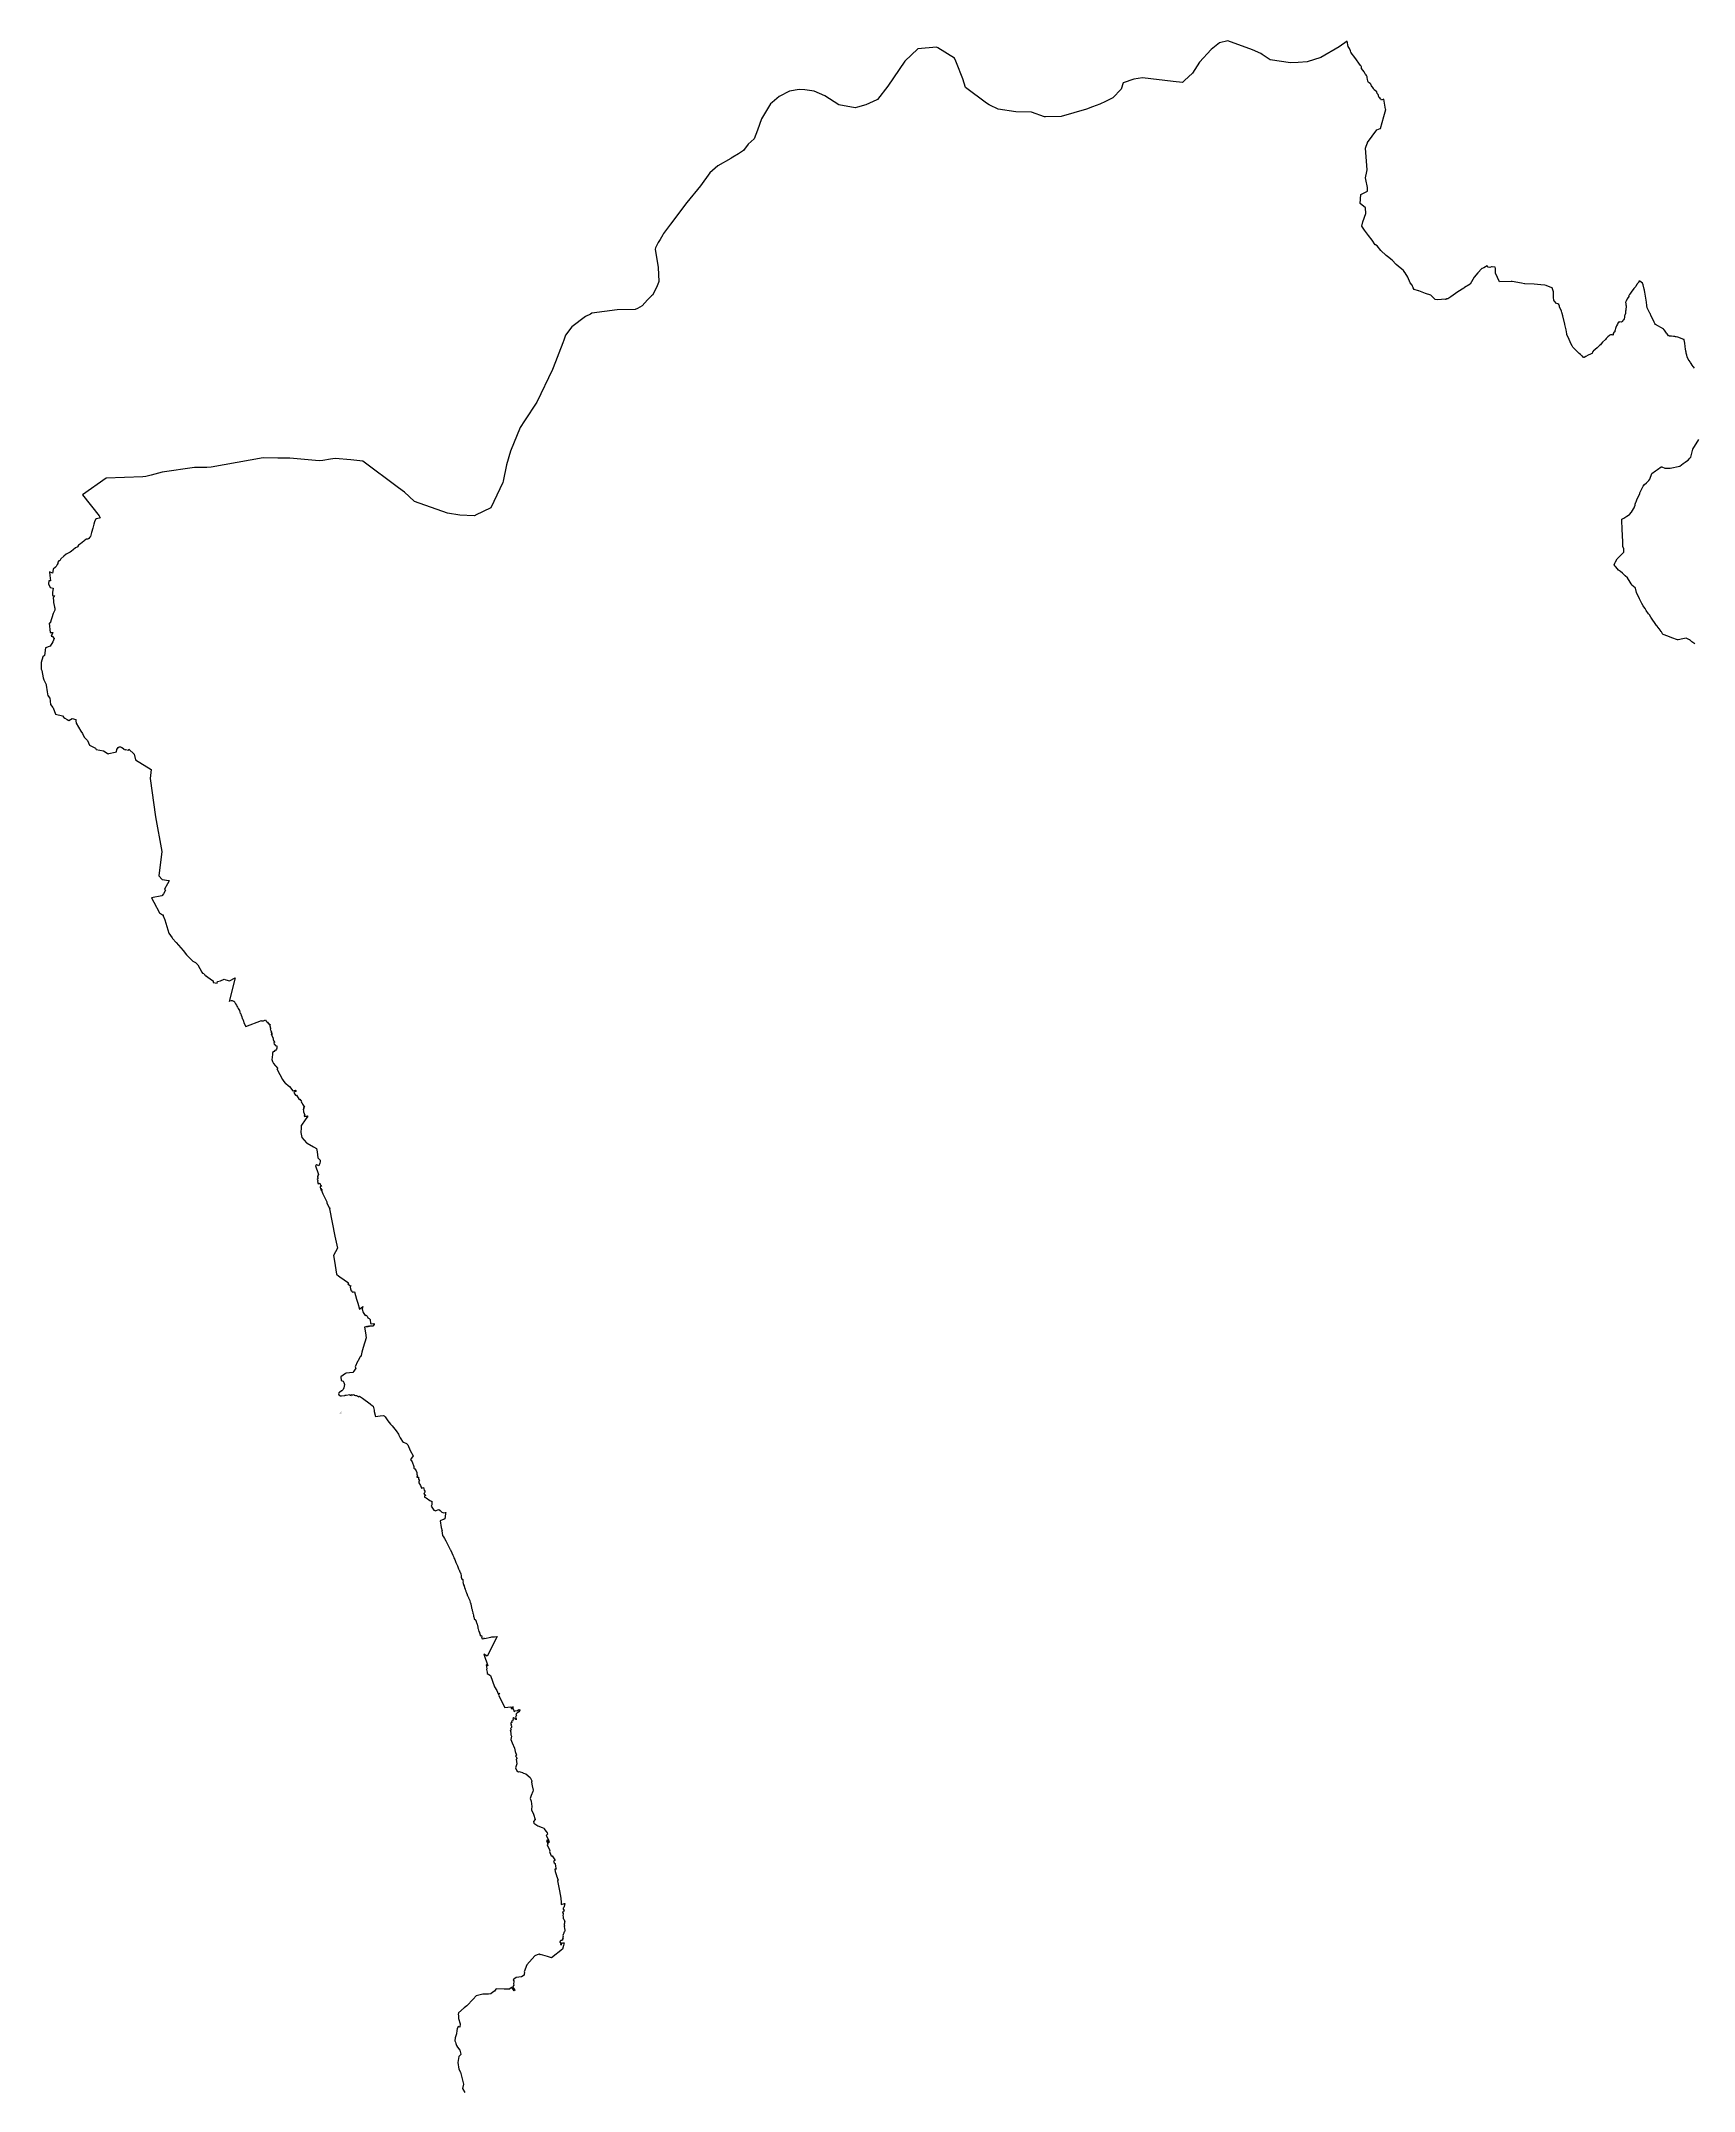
# Model space of a CAD drawing. Header units: metres. Extents: x 291232 to 378809, y 1824167 to 1998918.
# Drawn here: x 291232 to 325981, y 1955818 to 1998918 of the extents above; entities that cross this region are included whole.
import ezdxf

# ---------------------------------------------------------------- set-up
doc = ezdxf.new("R2010")
doc.units = ezdxf.units.M
for name, color, linetype in [('DISTRICT BOUNDRY', 86, 'Continuous'), ('PORT', 5, 'Continuous'), ('PORT TEXT', 7, 'Continuous')]:
    doc.layers.add(name, color=color, linetype=linetype)
doc.styles.get("Standard").update_dxf_attribs({"font": 'calibri.ttf'})

msp = doc.modelspace()

# ---------------------------------------------------------------- linework, layer by layer
at = {"layer": 'DISTRICT BOUNDRY'}
for points in [[(325990, 1992041, 0), (325969, 1992066, 0), (325938, 1992109, 0), (325936, 1992115, 0), (325919, 1992137, 0), (325907, 1992157, 0), (325898, 1992169, 0), (325880, 1992199, 0), (325862, 1992232, 0), (325836, 1992275, 0), (325835, 1992279, 0), (325828, 1992310, 0), (325818, 1992356, 0), (325814, 1992376, 0), (325811, 1992394, 0), (325803, 1992447, 0), (325798, 1992486, 0), (325793, 1992515, 0), (325789, 1992542, 0), (325787, 1992560, 0), (325780, 1992605, 0), (325777, 1992622, 0), (325772, 1992642, 0), (325761, 1992645, 0), (325744, 1992652, 0), (325698, 1992669, 0), (325697, 1992669, 0), (325643, 1992691, 0), (325605, 1992697, 0), (325592, 1992699, 0), (325592, 1992699, 0), (325580, 1992702, 0), (325547, 1992707, 0), (325508, 1992714, 0), (325469, 1992715, 0), (325456, 1992719, 0), (325445, 1992722, 0), (325414, 1992764, 0), (325404, 1992777, 0), (325388, 1992796, 0), (325358, 1992837, 0), (325350, 1992848, 0), (325344, 1992858, 0), (325172, 1992955, 0), (325160, 1992980, 0), (325147, 1993007, 0), (325121, 1993059, 0), (325084, 1993134, 0), (325058, 1993187, 0), (325054, 1993196, 0), (324999, 1993308, 0), (324998, 1993311, 0), (324991, 1993357, 0), (324980, 1993428, 0), (324947, 1993638, 0), (324942, 1993669, 0), (324941, 1993680, 0), (324937, 1993702, 0), (324911, 1993788, 0), (324898, 1993826, 0), (324846, 1993867, 0), (324831, 1993868, 0), (324822, 1993869, 0), (324818, 1993870, 0), (324819, 1993844, 0), (324805, 1993830, 0), (324785, 1993809, 0), (324780, 1993800, 0), (324776, 1993793, 0), (324774, 1993789, 0), (324755, 1993759, 0), (324748, 1993748, 0), (324735, 1993735, 0), (324717, 1993713, 0), (324701, 1993693, 0), (324674, 1993656, 0), (324646, 1993619, 0), (324645, 1993618, 0), (324628, 1993590, 0), (324621, 1993577, 0), (324614, 1993564, 0), (324611, 1993556, 0), (324611, 1993547, 0), (324578, 1993495, 0), (324553, 1993448, 0), (324546, 1993437, 0), (324543, 1993430, 0), (324549, 1993395, 0), (324549, 1993391, 0), (324550, 1993369, 0), (324555, 1993352, 0), (324552, 1993321, 0), (324548, 1993288, 0), (324546, 1993260, 0), (324542, 1993240, 0), (324542, 1993235, 0), (324539, 1993202, 0), (324538, 1993184, 0), (324535, 1993175, 0), (324528, 1993155, 0), (324521, 1993137, 0), (324519, 1993105, 0), (324514, 1993080, 0), (324497, 1993056, 0), (324484, 1993039, 0), (324475, 1993023, 0), (324452, 1993006, 0), (324410, 1993010, 0), (324405, 1993000, 0), (324399, 1993003, 0), (324395, 1993005, 0), (324382, 1992983, 0), (324372, 1992966, 0), (324351, 1992928, 0), (324339, 1992892, 0), (324334, 1992871, 0), (324326, 1992847, 0), (324320, 1992824, 0), (324315, 1992806, 0), (324298, 1992792, 0), (324283, 1992766, 0), (324280, 1992736, 0), (324259, 1992738, 0), (324244, 1992741, 0), (324240, 1992742, 0), (324232, 1992744, 0), (324225, 1992743, 0), (324206, 1992728, 0), (324204, 1992727, 0), (324204, 1992727, 0), (324173, 1992697, 0), (324166, 1992690, 0), (324138, 1992666, 0), (324118, 1992645, 0), (324061, 1992584, 0), (324028, 1992548, 0), (324014, 1992533, 0), (323992, 1992513, 0), (323960, 1992484, 0), (323950, 1992475, 0), (323943, 1992469, 0), (323864, 1992395, 0), (323863, 1992393, 0), (323850, 1992381, 0), (323837, 1992349, 0), (323834, 1992348, 0), (323806, 1992334, 0), (323759, 1992310, 0), (323709, 1992285, 0), (323674, 1992267, 0), (323668, 1992265, 0), (323656, 1992261, 0), (323636, 1992290, 0), (323625, 1992300, 0), (323592, 1992329, 0), (323569, 1992349, 0), (323432, 1992482, 0), (323426, 1992495, 0), (323423, 1992502, 0), (323381, 1992592, 0), (323335, 1992688, 0), (323310, 1992741, 0), (323307, 1992759, 0), (323292, 1992846, 0), (323287, 1992876, 0), (323268, 1992956, 0), (323265, 1992967, 0), (323224, 1993140, 0), (323212, 1993191, 0), (323209, 1993198, 0), (323204, 1993210, 0), (323194, 1993236, 0), (323157, 1993326, 0), (323152, 1993343, 0), (323141, 1993378, 0), (323141, 1993378, 0), (323116, 1993389, 0), (323088, 1993400, 0), (323044, 1993453, 0), (323036, 1993463, 0), (323031, 1993534, 0), (323031, 1993560, 0), (323029, 1993644, 0), (323003, 1993726, 0), (322999, 1993727, 0), (322997, 1993728, 0), (322994, 1993729, 0), (322875, 1993778, 0), (322871, 1993779, 0), (322846, 1993781, 0), (322764, 1993789, 0), (322622, 1993802, 0), (322426, 1993809, 0), (322419, 1993809, 0), (322353, 1993825, 0), (322162, 1993859, 0), (322157, 1993859, 0), (322141, 1993861, 0), (322140, 1993861, 0), (321889, 1993856, 0), (321810, 1994034, 0), (321808, 1994078, 0), (321806, 1994136, 0), (321800, 1994165, 0), (321741, 1994171, 0), (321721, 1994168, 0), (321690, 1994157, 0), (321651, 1994163, 0), (321633, 1994189, 0), (321566, 1994150, 0), (321528, 1994134, 0), (321521, 1994132, 0), (321439, 1994046, 0), (321363, 1993951, 0), (321278, 1993805, 0), (321273, 1993802, 0), (321158, 1993732, 0), (321143, 1993723, 0), (321020, 1993645, 0), (320868, 1993536, 0), (320806, 1993498, 0), (320805, 1993498, 0), (320787, 1993496, 0), (320766, 1993486, 0), (320760, 1993483, 0), (320761, 1993487, 0), (320584, 1993475, 0), (320543, 1993486, 0), (320446, 1993572, 0), (320339, 1993609, 0), (320194, 1993662, 0), (320187, 1993664, 0), (320097, 1993696, 0), (320079, 1993731, 0), (320057, 1993783, 0), (320014, 1993836, 0), (319967, 1993952, 0), (319906, 1994043, 0), (319883, 1994080, 0), (319880, 1994084, 0), (319723, 1994220, 0), (319635, 1994309, 0), (319607, 1994332, 0), (319567, 1994364, 0), (319508, 1994411, 0), (319399, 1994513, 0), (319323, 1994608, 0), (319283, 1994630, 0), (319280, 1994632, 0), (319218, 1994727, 0), (319138, 1994829, 0), (319053, 1994941, 0), (318998, 1995023, 0), (319017, 1995113, 0), (319082, 1995288, 0), (319082, 1995290, 0), (319082, 1995293, 0), (319078, 1995408, 0), (318964, 1995502, 0), (318977, 1995691, 0), (319118, 1995762, 0), (319117, 1995838, 0), (319117, 1995838, 0), (319084, 1996004, 0), (319077, 1996044, 0), (319101, 1996172, 0), (319107, 1996211, 0), (319072, 1996667, 0), (319089, 1996708, 0), (319116, 1996775, 0), (319119, 1996783, 0), (319313, 1997052, 0), (319385, 1997075, 0), (319390, 1997076, 0), (319390, 1997077, 0), (319458, 1997328, 0), (319501, 1997476, 0), (319499, 1997486, 0), (319459, 1997696, 0), (319458, 1997697, 0), (319412, 1997671, 0), (319402, 1997687, 0), (319391, 1997705, 0), (319380, 1997724, 0), (319357, 1997740, 0), (319352, 1997774, 0), (319340, 1997796, 0), (319321, 1997817, 0), (319312, 1997846, 0), (319285, 1997868, 0), (319261, 1997890, 0), (319247, 1997920, 0), (319232, 1997943, 0), (319230, 1997945, 0), (319218, 1997956, 0), (319218, 1997956, 0), (319204, 1997976, 0), (319190, 1998007, 0), (319172, 1998021, 0), (319140, 1998043, 0), (319125, 1998074, 0), (319118, 1998115, 0), (319113, 1998145, 0), (319113, 1998162, 0), (319113, 1998165, 0), (319113, 1998165, 0), (319095, 1998193, 0), (319080, 1998215, 0), (319078, 1998217, 0), (319054, 1998253, 0), (319050, 1998271, 0), (319017, 1998304, 0), (318994, 1998340, 0), (318993, 1998374, 0), (318986, 1998391, 0), (318972, 1998402, 0), (318967, 1998406, 0), (318853, 1998569, 0), (318776, 1998669, 0), (318772, 1998676, 0), (318767, 1998683, 0), (318761, 1998713, 0), (318736, 1998763, 0), (318714, 1998805, 0), (318693, 1998915, 0), (318521, 1998798, 0), (318136, 1998570, 0), (317852, 1998480, 0), (317660, 1998468, 0), (317496, 1998458, 0), (317068, 1998522, 0), (316989, 1998576, 0), (316905, 1998634, 0), (316878, 1998653, 0), (316700, 1998731, 0), (316180, 1998918, 0), (316003, 1998882, 0), (315829, 1998740, 0), (315584, 1998472, 0), (315438, 1998242, 0), (315273, 1998086, 0), (315227, 1998043, 0), (315034, 1998065, 0), (314391, 1998140, 0), (314203, 1998117, 0), (313982, 1998040, 0), (313980, 1998039, 0), (313936, 1997904, 0), (313766, 1997720, 0), (313609, 1997648, 0), (313488, 1997592, 0), (313334, 1997531, 0), (313212, 1997482, 0), (312679, 1997331, 0), (312346, 1997325, 0), (312330, 1997325, 0), (312054, 1997421, 0), (311727, 1997430, 0), (311351, 1997486, 0), (311181, 1997572, 0), (311166, 1997579, 0), (311106, 1997609, 0), (310669, 1997943, 0), (310613, 1998120, 0), (310613, 1998120, 0), (310477, 1998460, 0), (310465, 1998491, 0), (310436, 1998560, 0), (310087, 1998771, 0), (310060, 1998787, 0), (309662, 1998752, 0), (309391, 1998495, 0), (309034, 1997966, 0), (308818, 1997688, 0), (308804, 1997682, 0), (308572, 1997578, 0), (308395, 1997525, 0), (308347, 1997511, 0), (308007, 1997575, 0), (307709, 1997766, 0), (307484, 1997865, 0), (307292, 1997892, 0), (307168, 1997896, 0), (306964, 1997862, 0), (306747, 1997752, 0), (306602, 1997628, 0), (306569, 1997600, 0), (306376, 1997283, 0), (306292, 1997043, 0), (306226, 1996860, 0), (306099, 1996751, 0), (306000, 1996615, 0), (305892, 1996547, 0), (305773, 1996472, 0), (305743, 1996454, 0), (305733, 1996447, 0), (305461, 1996291, 0), (305294, 1996148, 0), (305095, 1995873, 0), (304805, 1995520, 0), (304468, 1995065, 0), (304321, 1994869, 0), (304304, 1994845, 0), (304246, 1994747, 0), (304207, 1994681, 0), (304152, 1994568, 0), (304145, 1994539, 0), (304208, 1994153, 0), (304219, 1993861, 0), (304210, 1993837, 0), (304172, 1993733, 0), (304084, 1993576, 0), (304068, 1993560, 0), (303982, 1993474, 0), (303870, 1993349, 0), (303772, 1993296, 0), (303722, 1993271, 0), (303342, 1993265, 0), (302812, 1993193, 0), (302783, 1993178, 0), (302680, 1993127, 0), (302390, 1992908, 0), (302257, 1992734, 0), (302221, 1992630, 0), (302201, 1992570, 0), (302000, 1992048, 0), (301987, 1992014, 0), (301654, 1991324, 0), (301395, 1990931, 0), (301303, 1990791, 0), (301103, 1990292, 0), (301019, 1990008, 0), (300946, 1989663, 0), (300940, 1989638, 0), (300688, 1989106, 0), (300363, 1988951, 0), (300357, 1988942, 0), (300335, 1988932, 0), (300038, 1988950, 0), (299778, 1988990, 0), (299084, 1989234, 0), (298970, 1989340, 0), (298872, 1989431, 0), (298745, 1989526, 0), (297999, 1990086, 0), (297747, 1990111, 0), (297415, 1990143, 0), (297319, 1990128, 0), (297154, 1990101, 0), (297078, 1990088, 0), (296460, 1990146, 0), (296211, 1990149, 0), (295899, 1990152, 0), (294806, 1989957, 0), (294719, 1989954, 0), (294646, 1989952, 0), (294462, 1989948, 0), (293782, 1989855, 0), (293546, 1989791, 0), (293434, 1989761, 0), (293374, 1989758, 0), (292605, 1989730, 0), (292105, 1989373, 0), (292456, 1988934, 0), (292479, 1988896, 0), (292452, 1988888, 0), (292401, 1988872, 0), (292376, 1988856, 0), (292368, 1988847, 0), (292358, 1988809, 0), (292341, 1988757, 0), (292318, 1988674, 0), (292293, 1988583, 0), (292277, 1988531, 0), (292270, 1988498, 0), (292260, 1988484, 0), (292236, 1988461, 0), (292215, 1988446, 0), (292188, 1988444, 0), (292156, 1988424, 0), (292130, 1988403, 0), (292095, 1988376, 0), (292061, 1988348, 0), (292023, 1988317, 0), (292023, 1988316, 0), (292006, 1988295, 0), (292003, 1988285, 0), (291955, 1988259, 0), (291907, 1988217, 0), (291874, 1988189, 0), (291846, 1988169, 0), (291760, 1988129, 0), (291711, 1988085, 0), (291648, 1988029, 0), (291626, 1987989, 0), (291607, 1987986, 0), (291585, 1987964, 0), (291585, 1987936, 0), (291574, 1987911, 0), (291559, 1987886, 0), (291554, 1987869, 0), (291536, 1987853, 0), (291489, 1987812, 0), (291480, 1987764, 0), (291471, 1987727, 0), (291471, 1987727, 0), (291471, 1987727, 0), (291407, 1987755, 0), (291418, 1987681, 0), (291434, 1987571, 0), (291396, 1987568, 0), (291389, 1987505, 0), (291421, 1987425, 0), (291489, 1987417, 0), (291471, 1987320, 0), (291476, 1987274, 0), (291473, 1987265, 0), (291482, 1987253, 0), (291514, 1987254, 0), (291526, 1987247, 0), (291506, 1987245, 0), (291504, 1987225, 0), (291489, 1987211, 0), (291492, 1987148, 0), (291497, 1987112, 0), (291506, 1987052, 0), (291515, 1987012, 0), (291524, 1986995, 0), (291520, 1986954, 0), (291491, 1986884, 0), (291425, 1986681, 0), (291400, 1986676, 0), (291425, 1986484, 0), (291480, 1986483, 0), (291443, 1986407, 0), (291469, 1986403, 0), (291506, 1986357, 0), (291481, 1986287, 0), (291426, 1986197, 0), (291323, 1986156, 0), (291305, 1985996, 0), (291268, 1985968, 0), (291232, 1985852, 0), (291236, 1985712, 0), (291249, 1985686, 0), (291274, 1985529, 0), (291290, 1985487, 0), (291338, 1985386, 0), (291342, 1985377, 0), (291363, 1985233, 0), (291375, 1985152, 0), (291380, 1985147, 0), (291413, 1985111, 0), (291414, 1985109, 0), (291434, 1984970, 0), (291435, 1984963, 0), (291474, 1984914, 0), (291487, 1984897, 0), (291537, 1984767, 0), (291685, 1984728, 0), (291711, 1984698, 0), (291730, 1984680, 0), (291783, 1984652, 0), (291820, 1984633, 0), (291884, 1984671, 0), (291885, 1984672, 0), (291963, 1984653, 0), (291963, 1984653, 0), (291964, 1984625, 0), (291974, 1984579, 0), (292068, 1984406, 0), (292102, 1984355, 0), (292139, 1984278, 0), (292171, 1984243, 0), (292206, 1984213, 0), (292249, 1984116, 0), (292379, 1984053, 0), (292390, 1984025, 0), (292546, 1983994, 0), (292620, 1983942, 0), (292641, 1983934, 0), (292661, 1983938, 0), (292794, 1983968, 0), (292816, 1983975, 0), (292827, 1984022, 0), (292852, 1984065, 0), (292877, 1984080, 0), (292901, 1984075, 0), (292933, 1984063, 0), (292965, 1984045, 0), (292964, 1984031, 0), (293000, 1984016, 0), (293010, 1984019, 0), (293068, 1984010, 0), (293081, 1984026, 0), (293193, 1983926, 0), (293219, 1983802, 0), (293549, 1983605, 0), (293529, 1983409, 0), (293637, 1982608, 0), (293774, 1981879, 0), (293710, 1981367, 0), (293779, 1981292, 0), (293922, 1981265, 0), (293926, 1981264, 0), (293926, 1981264, 0), (293929, 1981262, 0), (293890, 1981199, 0), (293825, 1981089, 0), (293848, 1981066, 0), (293808, 1980984, 0), (293777, 1980950, 0), (293772, 1980945, 0), (293555, 1980903, 0), (293603, 1980810, 0), (293722, 1980587, 0), (293787, 1980545, 0), (293799, 1980547, 0), (293803, 1980528, 0), (293834, 1980443, 0), (293920, 1980159, 0), (293991, 1980060, 0), (293999, 1980051, 0), (294072, 1979965, 0), (294217, 1979798, 0), (294291, 1979705, 0), (294322, 1979674, 0), (294339, 1979656, 0), (294367, 1979628, 0), (294425, 1979570, 0), (294454, 1979558, 0), (294478, 1979543, 0), (294527, 1979493, 0), (294614, 1979343, 0), (294624, 1979317, 0), (294658, 1979311, 0), (294672, 1979287, 0), (294688, 1979274, 0), (294693, 1979270, 0), (294835, 1979164, 0), (294850, 1979159, 0), (294852, 1979125, 0), (294935, 1979106, 0), (294943, 1979144, 0), (295008, 1979156, 0), (295081, 1979190, 0), (295118, 1979179, 0), (295196, 1979157, 0), (295312, 1979222, 0), (295187, 1978725, 0), (295201, 1978737, 0), (295229, 1978747, 0), (295253, 1978743, 0), (295277, 1978728, 0), (295294, 1978728, 0), (295302, 1978716, 0), (295318, 1978676, 0), (295339, 1978649, 0), (295352, 1978626, 0), (295365, 1978603, 0), (295374, 1978580, 0), (295391, 1978559, 0), (295402, 1978534, 0), (295409, 1978503, 0), (295418, 1978475, 0), (295432, 1978463, 0), (295438, 1978433, 0), (295451, 1978399, 0), (295462, 1978367, 0), (295474, 1978350, 0), (295489, 1978310, 0), (295496, 1978278, 0), (295538, 1978201, 0), (295865, 1978321, 0), (295866, 1978320, 0), (295909, 1978317, 0), (295954, 1978340, 0), (295958, 1978322, 0), (295957, 1978322, 0), (295963, 1978315, 0), (295967, 1978309, 0), (295969, 1978304, 0), (295994, 1978286, 0), (296014, 1978257, 0), (296026, 1978258, 0), (296027, 1978254, 0), (296029, 1978248, 0), (296030, 1978244, 0), (296031, 1978241, 0), (296030, 1978239, 0), (296036, 1978239, 0), (296049, 1978241, 0), (296050, 1978237, 0), (296051, 1978232, 0), (296042, 1978230, 0), (296042, 1978215, 0), (296042, 1978204, 0), (296041, 1978195, 0), (296048, 1978195, 0), (296051, 1978187, 0), (296052, 1978182, 0), (296053, 1978179, 0), (296052, 1978176, 0), (296054, 1978172, 0), (296054, 1978169, 0), (296055, 1978166, 0), (296055, 1978162, 0), (296054, 1978156, 0), (296053, 1978152, 0), (296053, 1978147, 0), (296052, 1978142, 0), (296061, 1978125, 0), (296056, 1978121, 0), (296062, 1978106, 0), (296067, 1978107, 0), (296071, 1978096, 0), (296072, 1978092, 0), (296074, 1978087, 0), (296076, 1978080, 0), (296070, 1978077, 0), (296072, 1978066, 0), (296083, 1978063, 0), (296085, 1978054, 0), (296084, 1978050, 0), (296084, 1978047, 0), (296073, 1978043, 0), (296077, 1978024, 0), (296088, 1978027, 0), (296091, 1978023, 0), (296094, 1978020, 0), (296095, 1978015, 0), (296084, 1978013, 0), (296088, 1977978, 0), (296101, 1977982, 0), (296104, 1977974, 0), (296106, 1977964, 0), (296107, 1977957, 0), (296110, 1977947, 0), (296112, 1977939, 0), (296113, 1977940, 0), (296115, 1977930, 0), (296115, 1977921, 0), (296116, 1977901, 0), (296121, 1977896, 0), (296134, 1977899, 0), (296136, 1977890, 0), (296140, 1977876, 0), (296141, 1977863, 0), (296126, 1977859, 0), (296135, 1977820, 0), (296148, 1977824, 0), (296156, 1977797, 0), (296190, 1977793, 0), (296187, 1977767, 0), (296188, 1977740, 0), (296181, 1977725, 0), (296163, 1977697, 0), (296160, 1977696, 0), (296148, 1977693, 0), (296136, 1977676, 0), (296101, 1977651, 0), (296101, 1977614, 0), (296092, 1977548, 0), (296085, 1977502, 0), (296100, 1977459, 0), (296121, 1977417, 0), (296157, 1977378, 0), (296168, 1977364, 0), (296201, 1977319, 0), (296206, 1977312, 0), (296191, 1977308, 0), (296254, 1977188, 0), (296309, 1977086, 0), (296334, 1977045, 0), (296363, 1977009, 0), (296378, 1976997, 0), (296425, 1976958, 0), (296458, 1976937, 0), (296528, 1976844, 0), (296585, 1976862, 0), (296589, 1976853, 0), (296592, 1976849, 0), (296587, 1976833, 0), (296550, 1976820, 0), (296563, 1976786, 0), (296586, 1976751, 0), (296589, 1976752, 0), (296598, 1976754, 0), (296604, 1976752, 0), (296659, 1976662, 0), (296676, 1976671, 0), (296706, 1976622, 0), (296699, 1976617, 0), (296706, 1976598, 0), (296717, 1976602, 0), (296725, 1976578, 0), (296730, 1976566, 0), (296773, 1976500, 0), (296753, 1976492, 0), (296756, 1976460, 0), (296746, 1976460, 0), (296748, 1976417, 0), (296751, 1976406, 0), (296775, 1976332, 0), (296764, 1976328, 0), (296763, 1976310, 0), (296778, 1976309, 0), (296799, 1976310, 0), (296829, 1976314, 0), (296835, 1976318, 0), (296841, 1976316, 0), (296785, 1976234, 0), (296706, 1976124, 0), (296701, 1976119, 0), (296698, 1976071, 0), (296691, 1975970, 0), (296712, 1975865, 0), (296810, 1975754, 0), (296828, 1975743, 0), (296957, 1975671, 0), (297026, 1975633, 0), (297036, 1975564, 0), (297050, 1975436, 0), (297097, 1975389, 0), (297103, 1975350, 0), (297092, 1975322, 0), (297074, 1975269, 0), (297033, 1975291, 0), (297007, 1975276, 0), (297004, 1975270, 0), (297057, 1975108, 0), (297068, 1975086, 0), (297053, 1975068, 0), (297057, 1975055, 0), (297042, 1975052, 0), (297041, 1975021, 0), (297059, 1975019, 0), (297034, 1974991, 0), (297051, 1974954, 0), (297053, 1974945, 0), (297043, 1974941, 0), (297056, 1974890, 0), (297091, 1974902, 0), (297097, 1974867, 0), (297115, 1974868, 0), (297125, 1974843, 0), (297110, 1974835, 0), (297101, 1974830, 0), (297098, 1974824, 0), (297102, 1974813, 0), (297107, 1974798, 0), (297127, 1974783, 0), (297110, 1974776, 0), (297114, 1974764, 0), (297131, 1974769, 0), (297145, 1974765, 0), (297127, 1974759, 0), (297141, 1974716, 0), (297159, 1974683, 0), (297233, 1974524, 0), (297238, 1974512, 0), (297239, 1974505, 0), (297244, 1974491, 0), (297292, 1974389, 0), (297296, 1974384, 0), (297312, 1974376, 0), (297295, 1974366, 0), (297412, 1973790, 0), (297462, 1973540, 0), (297384, 1973383, 0), (297402, 1973265, 0), (297446, 1972994, 0), (297448, 1972987, 0), (297489, 1972957, 0), (297516, 1972938, 0), (297699, 1972806, 0), (297684, 1972789, 0), (297725, 1972754, 0), (297745, 1972745, 0), (297732, 1972715, 0), (297740, 1972683, 0), (297751, 1972639, 0), (297768, 1972638, 0), (297775, 1972612, 0), (297802, 1972620, 0), (297823, 1972622, 0), (297867, 1972467, 0), (297890, 1972381, 0), (297925, 1972257, 0), (298000, 1972313, 0), (297985, 1972252, 0), (298006, 1972187, 0), (298044, 1972123, 0), (298069, 1972132, 0), (298091, 1972107, 0), (298103, 1972071, 0), (298118, 1972063, 0), (298131, 1972059, 0), (298152, 1972041, 0), (298156, 1971953, 0), (298186, 1971948, 0), (298231, 1971954, 0), (298239, 1971945, 0), (298236, 1971933, 0), (298206, 1971900, 0), (298138, 1971898, 0), (298129, 1971884, 0), (298113, 1971895, 0), (298101, 1971888, 0), (298083, 1971880, 0), (298078, 1971890, 0), (298034, 1971874, 0), (298055, 1971758, 0), (298068, 1971653, 0), (298006, 1971448, 0), (297973, 1971354, 0), (297960, 1971279, 0), (297950, 1971260, 0), (297934, 1971243, 0), (297896, 1971171, 0), (297882, 1971156, 0), (297835, 1971043, 0), (297848, 1971012, 0), (297808, 1970952, 0), (297787, 1970927, 0), (297646, 1970911, 0), (297633, 1970903, 0), (297536, 1970830, 0), (297539, 1970753, 0), (297581, 1970744, 0), (297598, 1970710, 0), (297610, 1970669, 0), (297601, 1970600, 0), (297581, 1970566, 0), (297554, 1970541, 0), (297552, 1970539, 0), (297508, 1970505, 0), (297493, 1970497, 0), (297488, 1970477, 0), (297491, 1970457, 0), (297529, 1970432, 0), (297533, 1970432, 0), (297549, 1970430, 0), (297620, 1970443, 0), (297628, 1970444, 0), (297648, 1970447, 0), (297723, 1970459, 0), (297721, 1970446, 0), (297755, 1970441, 0), (297758, 1970457, 0), (297770, 1970464, 0), (297774, 1970457, 0), (297795, 1970457, 0), (297809, 1970460, 0), (297813, 1970453, 0), (297822, 1970454, 0), (297818, 1970444, 0), (297844, 1970441, 0), (297863, 1970438, 0), (297890, 1970427, 0), (297891, 1970426, 0), (297912, 1970409, 0), (297924, 1970423, 0), (297987, 1970382, 0), (298151, 1970263, 0), (298198, 1970223, 0), (298217, 1970213, 0), (298238, 1970131, 0), (298238, 1970105, 0), (298264, 1969998, 0), (298359, 1970011, 0), (298425, 1970020, 0), (298446, 1970010, 0), (298464, 1969991, 0), (298525, 1969906, 0), (298579, 1969836, 0), (298615, 1969801, 0), (298698, 1969694, 0), (298750, 1969625, 0), (298752, 1969603, 0), (298758, 1969592, 0), (298780, 1969552, 0), (298796, 1969532, 0), (298829, 1969476, 0), (298853, 1969457, 0), (298915, 1969429, 0), (298943, 1969406, 0), (298994, 1969287, 0), (299052, 1969172, 0), (299023, 1969125, 0), (299000, 1969097, 0), (299034, 1969043, 0), (299068, 1968949, 0), (299068, 1968945, 0), (299070, 1968931, 0), (299067, 1968912, 0), (299078, 1968902, 0), (299092, 1968898, 0), (299107, 1968876, 0), (299121, 1968858, 0), (299132, 1968824, 0), (299133, 1968784, 0), (299146, 1968747, 0), (299132, 1968737, 0), (299134, 1968725, 0), (299165, 1968720, 0), (299169, 1968707, 0), (299169, 1968681, 0), (299187, 1968648, 0), (299172, 1968640, 0), (299175, 1968622, 0), (299177, 1968606, 0), (299207, 1968551, 0), (299226, 1968516, 0), (299228, 1968491, 0), (299251, 1968497, 0), (299271, 1968506, 0), (299277, 1968478, 0), (299284, 1968450, 0), (299298, 1968432, 0), (299302, 1968412, 0), (299293, 1968393, 0), (299280, 1968382, 0), (299294, 1968357, 0), (299306, 1968359, 0), (299312, 1968337, 0), (299291, 1968324, 0), (299297, 1968300, 0), (299315, 1968299, 0), (299326, 1968289, 0), (299409, 1968234, 0), (299435, 1968217, 0), (299450, 1968218, 0), (299451, 1968178, 0), (299451, 1968164, 0), (299451, 1968161, 0), (299448, 1968141, 0), (299435, 1968113, 0), (299488, 1968031, 0), (299508, 1968019, 0), (299518, 1968018, 0), (299592, 1968046, 0), (299624, 1968019, 0), (299660, 1967990, 0), (299682, 1967977, 0), (299700, 1967976, 0), (299726, 1967977, 0), (299741, 1967982, 0), (299736, 1967954, 0), (299719, 1967846, 0), (299691, 1967836, 0), (299683, 1967832, 0), (299622, 1967808, 0), (299646, 1967662, 0), (299664, 1967595, 0), (299659, 1967592, 0), (299671, 1967500, 0), (299695, 1967468, 0), (299711, 1967433, 0), (299745, 1967385, 0), (299799, 1967271, 0), (299833, 1967203, 0), (299837, 1967194, 0), (299868, 1967129, 0), (299892, 1967080, 0), (299901, 1967058, 0), (299912, 1967029, 0), (299928, 1966992, 0), (299953, 1966931, 0), (299983, 1966870, 0), (299986, 1966858, 0), (299993, 1966835, 0), (300011, 1966796, 0), (300016, 1966783, 0), (300020, 1966774, 0), (300029, 1966756, 0), (300046, 1966718, 0), (300050, 1966709, 0), (300059, 1966692, 0), (300060, 1966681, 0), (300062, 1966657, 0), (300063, 1966645, 0), (300064, 1966639, 0), (300066, 1966621, 0), (300073, 1966600, 0), (300080, 1966578, 0), (300095, 1966577, 0), (300097, 1966569, 0), (300098, 1966563, 0), (300099, 1966556, 0), (300100, 1966547, 0), (300106, 1966514, 0), (300101, 1966507, 0), (300104, 1966497, 0), (300107, 1966489, 0), (300110, 1966480, 0), (300113, 1966471, 0), (300117, 1966463, 0), (300125, 1966439, 0), (300128, 1966432, 0), (300131, 1966422, 0), (300133, 1966415, 0), (300137, 1966405, 0), (300143, 1966385, 0), (300147, 1966374, 0), (300152, 1966360, 0), (300156, 1966349, 0), (300162, 1966332, 0), (300166, 1966319, 0), (300171, 1966305, 0), (300176, 1966292, 0), (300178, 1966287, 0), (300180, 1966282, 0), (300183, 1966275, 0), (300185, 1966271, 0), (300186, 1966266, 0), (300188, 1966262, 0), (300192, 1966252, 0), (300201, 1966228, 0), (300206, 1966218, 0), (300217, 1966194, 0), (300217, 1966193, 0), (300222, 1966183, 0), (300229, 1966169, 0), (300233, 1966157, 0), (300246, 1966130, 0), (300254, 1966086, 0), (300257, 1966086, 0), (300260, 1966079, 0), (300265, 1966059, 0), (300268, 1966043, 0), (300272, 1966031, 0), (300276, 1966012, 0), (300279, 1966000, 0), (300282, 1965985, 0), (300285, 1965972, 0), (300293, 1965940, 0), (300294, 1965939, 0), (300299, 1965922, 0), (300299, 1965921, 0), (300301, 1965909, 0), (300303, 1965901, 0), (300310, 1965872, 0), (300310, 1965871, 0), (300313, 1965859, 0), (300318, 1965849, 0), (300323, 1965821, 0), (300326, 1965810, 0), (300327, 1965802, 0), (300332, 1965780, 0), (300336, 1965763, 0), (300340, 1965744, 0), (300369, 1965722, 0), (300370, 1965718, 0), (300372, 1965710, 0), (300376, 1965694, 0), (300377, 1965693, 0), (300382, 1965679, 0), (300385, 1965669, 0), (300392, 1965648, 0), (300393, 1965648, 0), (300400, 1965632, 0), (300413, 1965572, 0), (300416, 1965560, 0), (300418, 1965546, 0), (300418, 1965545, 0), (300424, 1965534, 0), (300424, 1965532, 0), (300424, 1965531, 0), (300437, 1965476, 0), (300449, 1965458, 0), (300449, 1965458, 0), (300450, 1965452, 0), (300452, 1965446, 0), (300454, 1965438, 0), (300454, 1965437, 0), (300459, 1965422, 0), (300461, 1965413, 0), (300467, 1965388, 0), (300493, 1965392, 0), (300502, 1965361, 0), (300495, 1965360, 0), (300505, 1965322, 0), (300541, 1965330, 0), (300537, 1965339, 0), (300551, 1965341, 0), (300554, 1965330, 0), (300688, 1965357, 0), (300688, 1965356, 0), (300709, 1965369, 0), (300731, 1965366, 0), (300731, 1965366, 0), (300761, 1965366, 0), (300762, 1965368, 0), (300818, 1965371, 0), (300613, 1964960, 0), (300544, 1964999, 0), (300625, 1964756, 0), (300590, 1964775, 0), (300605, 1964691, 0), (300595, 1964677, 0), (300611, 1964621, 0), (300611, 1964594, 0), (300678, 1964554, 0), (300765, 1964318, 0), (300811, 1964236, 0), (300845, 1964168, 0), (300873, 1964181, 0), (300850, 1964141, 0), (300979, 1963883, 0), (301110, 1963892, 0), (301119, 1963858, 0), (301139, 1963857, 0), (301142, 1963892, 0), (301159, 1963894, 0), (301150, 1963880, 0), (301161, 1963867, 0), (301147, 1963857, 0), (301168, 1963837, 0), (301174, 1963806, 0), (301183, 1963799, 0), (301203, 1963812, 0), (301247, 1963819, 0), (301279, 1963836, 0), (301298, 1963833, 0), (301301, 1963822, 0), (301278, 1963790, 0), (301246, 1963769, 0), (301232, 1963761, 0), (301223, 1963748, 0), (301215, 1963724, 0), (301228, 1963722, 0), (301205, 1963676, 0), (301223, 1963645, 0), (301224, 1963622, 0), (301215, 1963632, 0), (301204, 1963631, 0), (301206, 1963646, 0), (301182, 1963658, 0), (301163, 1963669, 0), (301149, 1963651, 0), (301161, 1963638, 0), (301143, 1963592, 0), (301123, 1963592, 0), (301133, 1963566, 0), (301112, 1963555, 0), (301109, 1963530, 0), (301122, 1963524, 0), (301109, 1963507, 0), (301120, 1963497, 0), (301122, 1963462, 0), (301103, 1963441, 0), (301114, 1963409, 0), (301111, 1963399, 0), (301099, 1963403, 0), (301093, 1963386, 0), (301109, 1963385, 0), (301100, 1963366, 0), (301110, 1963355, 0), (301109, 1963338, 0), (301110, 1963328, 0), (301110, 1963304, 0), (301126, 1963280, 0), (301110, 1963206, 0), (301136, 1963140, 0), (301186, 1963026, 0), (301202, 1962956, 0), (301225, 1962875, 0), (301204, 1962854, 0), (301228, 1962837, 0), (301234, 1962800, 0), (301222, 1962797, 0), (301238, 1962697, 0), (301209, 1962614, 0), (301238, 1962550, 0), (301273, 1962526, 0), (301288, 1962533, 0), (301303, 1962525, 0), (301354, 1962512, 0), (301364, 1962504, 0), (301375, 1962499, 0), (301427, 1962484, 0), (301516, 1962412, 0), (301550, 1962341, 0), (301548, 1962328, 0), (301546, 1962318, 0), (301546, 1962318, 0), (301541, 1962312, 0), (301560, 1962231, 0), (301579, 1962144, 0), (301570, 1962117, 0), (301539, 1962027, 0), (301518, 1961967, 0), (301533, 1961910, 0), (301544, 1961856, 0), (301543, 1961838, 0), (301549, 1961811, 0), (301544, 1961728, 0), (301585, 1961635, 0), (301617, 1961529, 0), (301584, 1961482, 0), (301590, 1961451, 0), (301592, 1961452, 0), (301678, 1961393, 0), (301770, 1961356, 0), (301792, 1961349, 0), (301803, 1961340, 0), (301848, 1961273, 0), (301871, 1961247, 0), (301879, 1961220, 0), (301852, 1961191, 0), (301895, 1961111, 0), (301916, 1961052, 0), (301904, 1961038, 0), (301896, 1961049, 0), (301881, 1961090, 0), (301857, 1961081, 0), (301883, 1961013, 0), (301875, 1960992, 0), (301920, 1960891, 0), (301926, 1960867, 0), (301922, 1960854, 0), (301952, 1960778, 0), (301958, 1960764, 0), (301975, 1960762, 0), (302031, 1960679, 0), (302032, 1960663, 0), (302007, 1960653, 0), (302023, 1960615, 0), (302039, 1960598, 0), (302046, 1960538, 0), (302060, 1960484, 0), (302031, 1960479, 0), (302038, 1960433, 0), (302069, 1960346, 0), (302070, 1960341, 0), (302104, 1960249, 0), (302091, 1960239, 0), (302129, 1960029, 0), (302157, 1959873, 0), (302164, 1959783, 0), (302170, 1959736, 0), (302237, 1959758, 0), (302241, 1959757, 0), (302230, 1959696, 0), (302220, 1959677, 0), (302207, 1959665, 0), (302209, 1959633, 0), (302230, 1959627, 0), (302222, 1959607, 0), (302215, 1959586, 0), (302204, 1959585, 0), (302198, 1959565, 0), (302210, 1959562, 0), (302210, 1959538, 0), (302203, 1959510, 0), (302208, 1959476, 0), (302212, 1959447, 0), (302220, 1959430, 0), (302236, 1959398, 0), (302247, 1959373, 0), (302238, 1959369, 0), (302237, 1959348, 0), (302232, 1959326, 0), (302227, 1959314, 0), (302235, 1959291, 0), (302232, 1959268, 0), (302235, 1959242, 0), (302241, 1959193, 0), (302235, 1959161, 0), (302225, 1959155, 0), (302224, 1959137, 0), (302219, 1959123, 0), (302210, 1959106, 0), (302204, 1959088, 0), (302209, 1959068, 0), (302202, 1959052, 0), (302202, 1959029, 0), (302209, 1959009, 0), (302191, 1959009, 0), (302199, 1958994, 0), (302182, 1958980, 0), (302169, 1958985, 0), (302157, 1958981, 0), (302149, 1958971, 0), (302153, 1958965, 0), (302141, 1958961, 0), (302136, 1958949, 0), (302146, 1958942, 0), (302159, 1958940, 0), (302153, 1958895, 0), (302173, 1958890, 0), (302180, 1958929, 0), (302199, 1958933, 0), (302222, 1958933, 0), (302232, 1958931, 0), (302232, 1958931, 0), (302225, 1958904, 0), (302217, 1958875, 0), (302197, 1958799, 0), (301963, 1958620, 0), (301918, 1958633, 0), (301881, 1958643, 0), (301734, 1958685, 0), (301722, 1958683, 0), (301705, 1958696, 0), (301659, 1958678, 0), (301610, 1958658, 0), (301443, 1958471, 0), (301386, 1958323, 0), (301393, 1958312, 0), (301386, 1958273, 0), (301386, 1958273, 0), (301386, 1958251, 0), (301335, 1958220, 0), (301221, 1958204, 0), (301171, 1958166, 0), (301160, 1958154, 0), (301176, 1958123, 0), (301174, 1958110, 0), (301162, 1958072, 0), (301173, 1958042, 0), (301152, 1958016, 0), (301159, 1957986, 0), (301192, 1957948, 0), (301179, 1957923, 0), (301135, 1957987, 0), (301120, 1957992, 0), (301084, 1957959, 0), (300971, 1957956, 0), (300813, 1957967, 0), (300796, 1957959, 0), (300763, 1957917, 0), (300733, 1957897, 0), (300685, 1957858, 0), (300637, 1957856, 0), (300522, 1957852, 0), (300378, 1957818, 0), (300314, 1957747, 0), (300183, 1957611, 0), (300126, 1957563, 0), (300010, 1957462, 0), (300004, 1957428, 0), (300007, 1957415, 0), (300007, 1957345, 0), (300040, 1957231, 0), (300033, 1957161, 0), (300012, 1957168, 0), (300001, 1957174, 0), (299979, 1957126, 0), (299971, 1957091, 0), (299965, 1957023, 0), (299938, 1956934, 0), (299928, 1956869, 0), (299944, 1956847, 0), (299955, 1956817, 0), (299965, 1956776, 0), (299985, 1956739, 0), (300035, 1956673, 0), (300061, 1956591, 0), (300058, 1956587, 0), (300030, 1956559, 0), (300014, 1956542, 0), (299992, 1956417, 0), (300015, 1956276, 0), (300049, 1956217, 0), (300078, 1956098, 0), (300112, 1955960, 0), (300090, 1955869, 0), (300140, 1955788, 0)], [(325996, 1986245, 0), (325935, 1986287, 0), (325933, 1986288, 0), (325891, 1986329, 0), (325890, 1986330, 0), (325874, 1986336, 0), (325816, 1986360, 0), (325745, 1986351, 0), (325645, 1986327, 0), (325637, 1986330, 0), (325518, 1986370, 0), (325517, 1986370, 0), (325428, 1986403, 0), (325331, 1986438, 0), (325328, 1986443, 0), (325298, 1986494, 0), (325295, 1986499, 0), (325293, 1986502, 0), (325273, 1986528, 0), (325265, 1986540, 0), (325260, 1986549, 0), (325260, 1986550, 0), (325250, 1986562, 0), (325209, 1986615, 0), (325206, 1986619, 0), (325196, 1986626, 0), (325075, 1986803, 0), (325043, 1986850, 0), (325036, 1986860, 0), (325023, 1986874, 0), (324977, 1986946, 0), (324952, 1986985, 0), (324929, 1987020, 0), (324915, 1987044, 0), (324887, 1987092, 0), (324863, 1987132, 0), (324855, 1987148, 0), (324834, 1987191, 0), (324773, 1987320, 0), (324772, 1987322, 0), (324751, 1987413, 0), (324704, 1987456, 0), (324680, 1987478, 0), (324663, 1987505, 0), (324639, 1987543, 0), (324584, 1987630, 0), (324582, 1987633, 0), (324536, 1987675, 0), (324479, 1987726, 0), (324476, 1987729, 0), (324436, 1987762, 0), (324397, 1987795, 0), (324335, 1987862, 0), (324323, 1987877, 0), (324303, 1987906, 0), (324304, 1987911, 0), (324307, 1987921, 0), (324316, 1987937, 0), (324334, 1987968, 0), (324369, 1988030, 0), (324387, 1988049, 0), (324442, 1988108, 0), (324478, 1988146, 0), (324504, 1988173, 0), (324504, 1988193, 0), (324504, 1988237, 0), (324504, 1988239, 0), (324488, 1988287, 0), (324488, 1988297, 0), (324483, 1988407, 0), (324482, 1988419, 0), (324479, 1988490, 0), (324476, 1988560, 0), (324473, 1988614, 0), (324471, 1988658, 0), (324470, 1988686, 0), (324469, 1988712, 0), (324468, 1988734, 0), (324466, 1988762, 0), (324463, 1988830, 0), (324463, 1988834, 0), (324462, 1988863, 0), (324505, 1988889, 0), (324524, 1988901, 0), (324570, 1988928, 0), (324605, 1988950, 0), (324622, 1988960, 0), (324664, 1989011, 0), (324664, 1989011, 0), (324711, 1989084, 0), (324722, 1989101, 0), (324730, 1989126, 0), (324741, 1989160, 0), (324747, 1989179, 0), (324761, 1989222, 0), (324762, 1989226, 0), (324782, 1989271, 0), (324840, 1989406, 0), (324846, 1989420, 0), (324910, 1989558, 0), (324913, 1989561, 0), (324944, 1989592, 0), (324980, 1989629, 0), (325031, 1989680, 0), (325053, 1989703, 0), (325053, 1989704, 0), (325093, 1989826, 0), (325096, 1989828, 0), (325172, 1989883, 0), (325213, 1989912, 0), (325290, 1989968, 0), (325306, 1989962, 0), (325370, 1989939, 0), (325385, 1989934, 0), (325389, 1989934, 0), (325403, 1989935, 0), (325482, 1989939, 0), (325681, 1989981, 0), (325682, 1989981, 0), (325755, 1990034, 0), (325796, 1990063, 0), (325825, 1990084, 0), (325856, 1990106, 0), (325897, 1990150, 0), (325913, 1990168, 0), (325959, 1990336, 0), (325959, 1990336, 0), (326085, 1990539, 0)]]:
    msp.add_polyline3d(points, dxfattribs=at)
at = {"layer": 'PORT', "const_width": 0.1, "flags": 128}
msp.add_lwpolyline([(297517, 1970105), (297555, 1970110), (297556, 1970103), (297518, 1970098)], close=True, dxfattribs=at)

# ---------------------------------------------------------------- texts
at = {"layer": 'PORT TEXT', "insert": (297511, 1970091), "char_height": 10, "attachment_point": 1}
msp.add_mtext_dynamic_manual_height_columns('HARNAI PORT ', width=8.35, gutter_width=1, heights=[0], dxfattribs=at)

doc.saveas('drawing.dxf')
